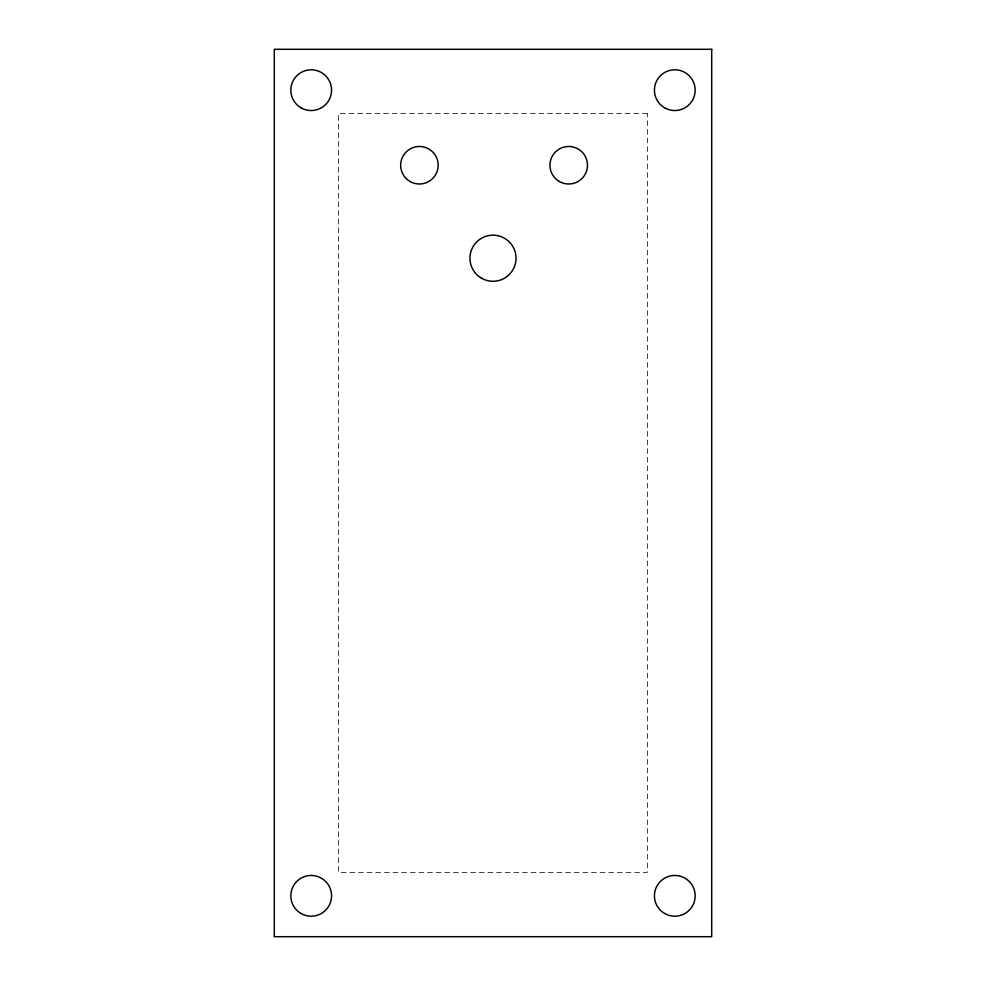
<?xml version="1.0" encoding="UTF-8"?>
<svg xmlns="http://www.w3.org/2000/svg" width="986" height="986" viewBox="0 0 986 986"><rect width="100%" height="100%" fill="white"/><g stroke="black" fill="none" stroke-linecap="round" stroke-linejoin="round"><path stroke-width="0.74" stroke-dasharray="4.93 3.7" d="M647.383 113.624L338.617 113.624L338.617 872.376L647.383 872.376L647.383 113.624"/><path stroke-width="1.48" d="M711.707 49.3L274.293 49.3L274.293 936.7L711.707 936.7L711.707 49.3M664.613 107.807A20.373 20.373 0 0 0 695.167 90.157A20.373 20.373 0 0 0 664.613 72.52A20.373 20.373 0 0 0 664.613 107.807M301.013 107.807A20.373 20.373 0 0 0 331.567 90.157A20.373 20.373 0 0 0 301.013 72.52A20.373 20.373 0 0 0 301.013 107.807M301.013 913.48A20.373 20.373 0 0 0 331.567 895.843A20.373 20.373 0 0 0 301.013 878.193A20.373 20.373 0 0 0 301.013 913.48M664.613 913.48A20.373 20.373 0 0 0 695.167 895.843A20.373 20.373 0 0 0 664.613 878.193A20.373 20.373 0 0 0 664.613 913.48M410.04 181.486A18.759 18.759 0 0 0 438.178 165.241A18.759 18.759 0 0 0 410.04 148.985A18.759 18.759 0 0 0 410.04 181.486M559.345 181.486A18.759 18.759 0 0 0 587.483 165.241A18.759 18.759 0 0 0 559.345 148.985A18.759 18.759 0 0 0 559.345 181.486M481.476 278.188A23.048 23.048 0 0 0 516.048 258.221A23.048 23.048 0 0 0 481.476 238.267A23.048 23.048 0 0 0 481.476 278.188"/></g></svg>
